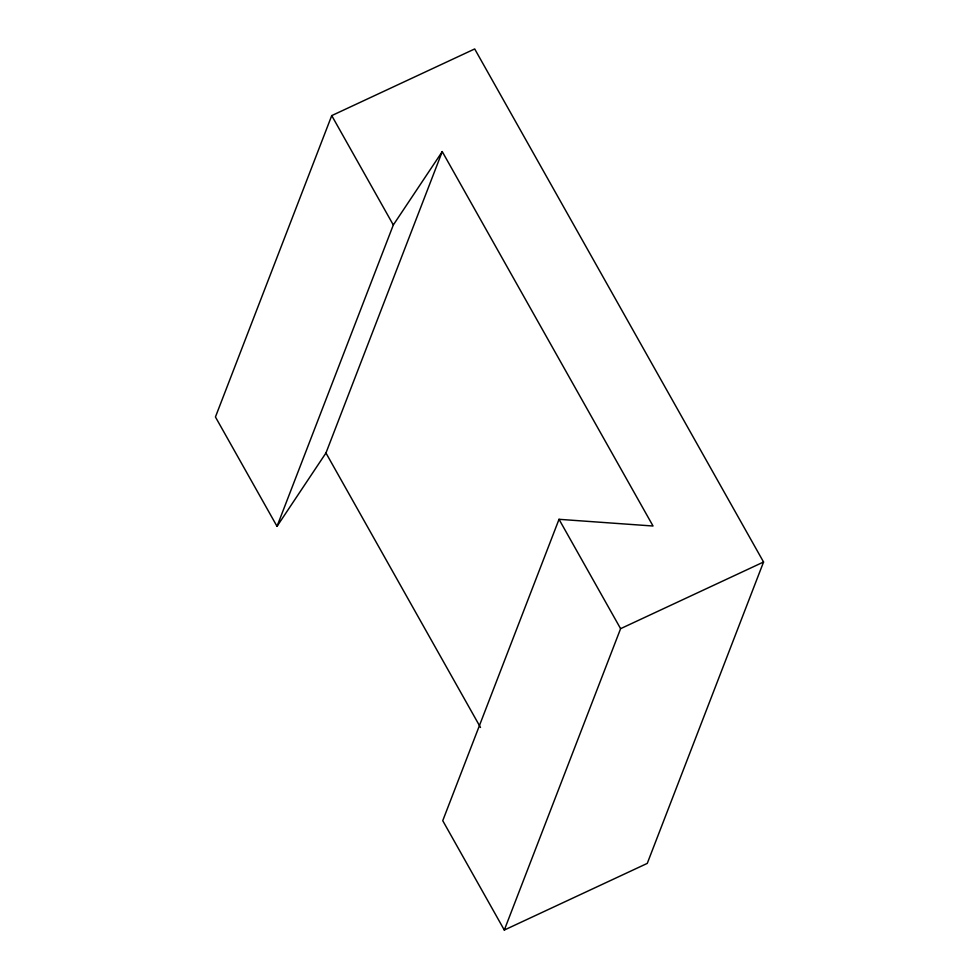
<?xml version="1.0" encoding="UTF-8"?>
<svg xmlns="http://www.w3.org/2000/svg" width="979" height="979" viewBox="0 0 979 979"><rect width="100%" height="100%" fill="white"/><g stroke="black" fill="none" stroke-linecap="round" stroke-linejoin="round"><path stroke-width="1.47" d="M331.734 115.608L215.441 416.981L277.02 526.347L325.958 452.983L442.251 151.61L653.042 526.017L559.021 519.311L442.741 820.683L504.307 930.05L647.266 863.392L763.559 562.019L474.693 48.95L331.734 115.608L393.313 224.974L277.02 526.347M504.307 930.05L620.6 628.677L763.559 562.019M393.313 224.974L442.251 151.61M559.021 519.311L620.6 628.677M325.958 452.983L480.493 727.458"/></g></svg>
